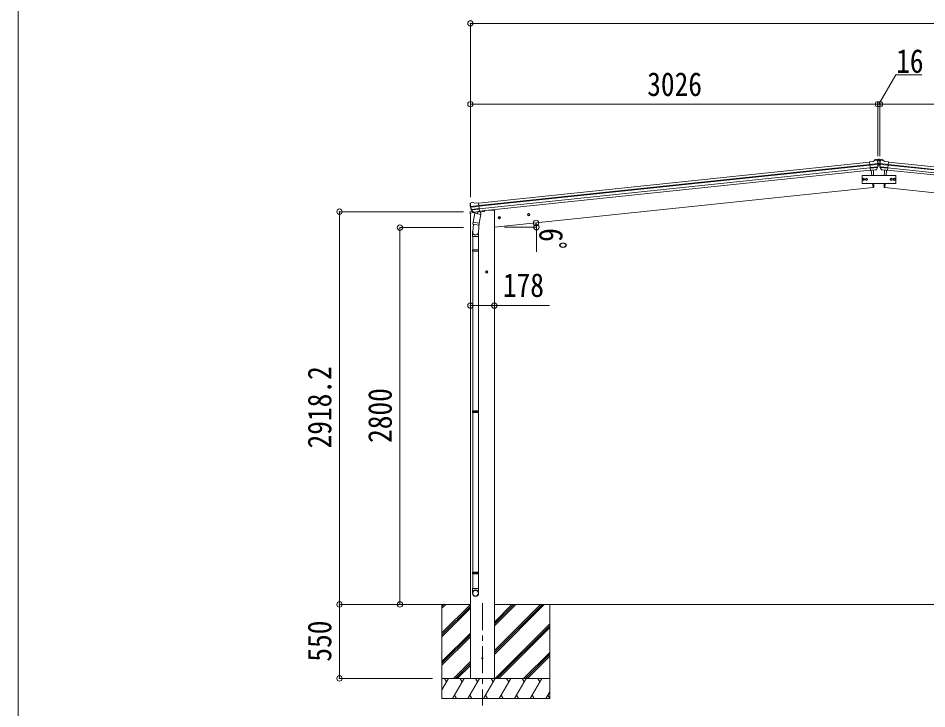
# Model space of a CAD drawing. Units: millimetres at full size, sheet at 1:40; some dimension numbers follow another scale. Extents: x -11243 to 11243, y -7760 to 7760.
# Drawn here: x -11243 to -4494, y -4903 to 228 of the extents above; entities that cross this region are included whole.
import ezdxf
from ezdxf.enums import TextEntityAlignment as Align

# ---------------------------------------------------------------- set-up
doc = ezdxf.new("R2010")
doc.units = ezdxf.units.MM
doc.header["$LTSCALE"] = 40
doc.header["$PDMODE"] = 32
doc.header["$PDSIZE"] = 40
doc.linetypes.add('CHAIN1', pattern=[8, 5, -1, 1, -1])
for name, color, linetype, lineweight in [('0-0_0', 7, 'Continuous', 9), ('0-1_本体', 5, 'CHAIN1', 9), ('0-3_ELV2', 4, 'Continuous', 9), ('0-6_OTH_LINE', 6, 'Continuous', 9), ('0-9_OUTLINE', 7, 'Continuous', 9), ('F-0_240', 7, 'Continuous', 9)]:
    doc.layers.add(name, color=color, linetype=linetype, lineweight=lineweight)
doc.styles.add('ＭＳ ゴシック', font='')
doc.styles.get('ＭＳ ゴシック').set_extended_font_data('MS Gothic')

msp = doc.modelspace()

# ---------------------------------------------------------------- linework, layer by layer
at = {"layer": '0-0_0'}
for p, q in [((-8335.14, -4127.72), (-7884, -4127.72)), ((-8095, -4127.72), (-8095, -4827.72)), ((-8095, -4155.1), (-8067.62, -4127.72)), ((-8095, -4140.96), (-8081.76, -4127.72)), ((-8095, -4338.95), (-7884, -4127.95)), ((-8095, -4353.09), (-7884, -4142.1)), ((-8095, -4367.24), (-7884, -4156.24)), ((-7706, -4498.73), (-7334.99, -4127.72)), ((-7706, -4470.45), (-7363.27, -4127.72)), ((-7706, -4484.59), (-7349.13, -4127.72)), ((-7706, -4286.6), (-7547.12, -4127.72)), ((-7706, -4272.46), (-7561.26, -4127.72)), ((-7706, -4258.32), (-7575.41, -4127.72)), ((-7706, -4127.72), (-1249.54, -4127.72)), ((-7295, -4127.72), (-7295, -4827.72)), ((-7701.15, -4677.72), (-7295, -4271.58)), ((-7687, -4677.72), (-7295, -4285.73)), ((-7672.86, -4677.72), (-7295, -4299.87)), ((-8095, -4551.08), (-7884, -4340.08)), ((-8095, -4565.22), (-7884, -4354.23)), ((-8095, -4579.37), (-7884, -4368.37)), ((-7489.01, -4677.72), (-7295, -4483.72)), ((-7474.87, -4677.72), (-7295, -4497.86)), ((-7460.73, -4677.72), (-7295, -4512)), ((-8009.51, -4677.72), (-7884, -4552.22)), ((-7995.37, -4677.72), (-7884, -4566.36)), ((-7981.23, -4677.72), (-7884, -4580.5)), ((-7295, -4677.72), (-8095, -4677.72)), ((-8095, -4761.55), (-8046.6, -4677.72)), ((-8061.61, -4703.7), (-8076.61, -4677.72)), ((-8017.74, -4827.72), (-7931.14, -4677.72)), ((-7946.14, -4703.71), (-7961.14, -4677.72)), ((-7902.27, -4827.72), (-7815.67, -4677.72)), ((-7830.67, -4703.71), (-7845.67, -4677.72)), ((-7786.8, -4827.72), (-7700.2, -4677.72)), ((-7715.2, -4703.7), (-7730.2, -4677.72)), ((-7671.33, -4827.72), (-7584.73, -4677.72)), ((-7599.73, -4703.7), (-7614.73, -4677.72)), ((-7555.86, -4827.72), (-7469.25, -4677.72)), ((-7499.26, -4677.72), (-7484.26, -4703.7)), ((-7440.39, -4827.72), (-7353.78, -4677.72)), ((-7368.79, -4703.7), (-7383.79, -4677.72)), ((-7324.92, -4827.72), (-7295, -4775.91)), ((-8095, -4827.72), (-7295, -4827.72)), ((-8002.74, -4801.74), (-7987.74, -4827.72)), ((-7887.27, -4801.74), (-7872.27, -4827.72)), ((-7771.8, -4801.74), (-7756.8, -4827.72)), ((-7656.33, -4801.74), (-7641.33, -4827.72)), ((-7540.86, -4801.74), (-7525.86, -4827.72)), ((-7425.39, -4801.74), (-7410.39, -4827.72)), ((-7309.92, -4801.74), (-7295, -4827.57))]:
    msp.add_line(p, q, dxfattribs=at)
at = {"layer": '0-1_本体'}
msp.add_line((-7795, -4118.73), (-7795, -4877.94), dxfattribs=at)
at = {"layer": '0-3_ELV2'}
for p, q in [((-7824.1, -1145.72), (-4919.94, -840.48)), ((-7822.11, -1164.61), (-4917.95, -859.37)), ((-7821.68, -1168.79), (-4917.51, -863.55)), ((-4893.62, -835.7), (-4920.15, -838.49)), ((-4913.36, -903.04), (-4920.15, -838.49)), ((-4917.99, -859.02), (-4858.25, -852.74)), ((-4857.77, -858.61), (-4917.37, -864.87)), ((-4858.61, -875.36), (-4915.64, -881.36)), ((-4893.62, -835.7), (-4882.02, -828.73)), ((-4881.61, -828.47), (-4878.25, -822.65)), ((-4880.79, -828.32), (-4867.31, -826.9)), ((-4854.11, -820.54), (-4878.25, -822.65)), ((-4863.64, -827.99), (-4863.64, -827.99)), ((-4863.64, -827.99), (-4858.46, -832.18)), ((-4857.07, -835.88), (-4857.38, -834.03)), ((-4856.13, -862.04), (-4844.1, -862.04)), ((-4854.11, -820.54), (-4846.11, -820.54)), ((-4848.85, -825.26), (-4848.01, -825.26)), ((-4848.85, -857.96), (-4848.01, -857.96)), ((-4846.11, -820.54), (-4821.98, -822.65)), ((-4842.74, -835.88), (-4842.43, -834.03)), ((-4842.04, -858.61), (-4782.44, -864.87)), ((-4781.82, -859.02), (-4841.56, -852.74)), ((-4836.17, -827.99), (-4841.35, -832.18)), ((-4841.2, -875.36), (-4784.17, -881.36)), ((-4836.17, -827.99), (-4836.17, -827.99)), ((-4819.01, -828.32), (-4832.5, -826.9)), ((-4818.61, -828.47), (-4821.98, -822.65)), ((-4806.19, -835.7), (-4817.79, -828.73)), ((-4806.19, -835.7), (-4779.66, -838.49)), ((-4786.45, -903.04), (-4779.66, -838.49)), ((-1878.13, -1168.79), (-4782.3, -863.55)), ((-1877.7, -1164.61), (-4781.86, -859.37)), ((-1875.71, -1145.72), (-4779.87, -840.48)), ((-7819.58, -1188.65), (-4915.42, -883.41)), ((-4913.66, -900.15), (-7817.82, -1205.39)), ((-4860, -880.02), (-4915.17, -885.82)), ((-4870.01, -898.26), (-4913.38, -902.82)), ((-4913.36, -903.04), (-4903.42, -902)), ((-4906.48, -902.32), (-4902.57, -939.47)), ((-4903.42, -902), (-4903.14, -902.06)), ((-4903.14, -902.06), (-4877.81, -899.4)), ((-4877.81, -899.4), (-4877.56, -899.28)), ((-4877.56, -899.28), (-4869.87, -898.47)), ((-4868.56, -896.6), (-4859.11, -878.3)), ((-4867.5, -897.03), (-4857.38, -878.77)), ((-4832.31, -897.03), (-4842.43, -878.77)), ((-4831.25, -896.6), (-4840.7, -878.3)), ((-4839.81, -880.02), (-4784.64, -885.82)), ((-4822.25, -899.28), (-4829.94, -898.47)), ((-4829.8, -898.26), (-4786.42, -902.82)), ((-4822, -899.4), (-4822.25, -899.28)), ((-4796.67, -902.06), (-4822, -899.4)), ((-4793.33, -902.32), (-4797.24, -939.47)), ((-4796.39, -902), (-4796.67, -902.06)), ((-4786.45, -903.04), (-4796.39, -902)), ((-4786.14, -900.15), (-1881.98, -1205.39)), ((-1880.23, -1188.65), (-4784.39, -883.41)), ((-4896.27, -999.47), (-4893.09, -1029.71)), ((-4803.54, -999.47), (-4806.72, -1029.71)), ((-4893.09, -1029.71), (-7706, -1325.36)), ((-4893.09, -1029.71), (-4891.04, -1029.42)), ((-4806.72, -1029.71), (-4808.77, -1029.42)), ((-4806.72, -1029.71), (-1993.8, -1325.36)), ((-7881.76, -1145.21), (-7885.26, -1149.53)), ((-7881.76, -1145.21), (-7881.76, -1145.2)), ((-7878.4, -1143.38), (-7878.4, -1143.38)), ((-7850.83, -1146.52), (-7824.31, -1143.73)), ((-7817.52, -1208.28), (-7824.31, -1143.73)), ((-7886.25, -1212.88), (-7887.15, -1219.71)), ((-7886.54, -1154.29), (-7886.62, -1152.42)), ((-7885.26, -1149.53), (-7885.95, -1150.39)), ((-7866.74, -1208.52), (-7883.59, -1210.29)), ((-7822.15, -1164.26), (-7881.89, -1170.54)), ((-7881.14, -1176.38), (-7821.53, -1170.11)), ((-7863.63, -1211.94), (-7877.32, -1196.18)), ((-7876.83, -1192.59), (-7819.8, -1186.6)), ((-7862.69, -1211.3), (-7875.73, -1195.36)), ((-7874.51, -1196.86), (-7819.33, -1191.06)), ((-7853.32, -1212.04), (-7861.02, -1212.85)), ((-7860.92, -1212.62), (-7817.54, -1208.06)), ((-7860.17, -1212.86), (-7858.61, -1212.69)), ((-7858.61, -1212.69), (-7821.07, -1208.75)), ((-7853.05, -1212.11), (-7853.32, -1212.04)), ((-7827.72, -1209.45), (-7853.05, -1212.11)), ((-7827.47, -1209.33), (-7827.72, -1209.45)), ((-7817.52, -1208.28), (-7827.47, -1209.33)), ((-7821.07, -1208.75), (-7819.5, -1208.58)), ((-7813.4, -1211.96), (-7784.14, -1208.89)), ((-7779.28, -1201.34), (-7779.7, -1204.57)), ((-7748.5, -1198.72), (-7779.36, -1201.97)), ((-7706, -1198.72), (-7748.5, -1198.72)), ((-7706, -4677.72), (-7706, -1198.72)), ((-7887.15, -1219.71), (-7853.42, -1216.17)), ((-7884, -4677.72), (-7884, -1219.38)), ((-7670.07, -1246.67), (-7676.15, -1251.08)), ((-7663.22, -1249.72), (-7670.07, -1246.67)), ((-7668.5, -1261.59), (-7662.43, -1257.18)), ((-7662.43, -1257.18), (-7663.22, -1249.72)), ((-7451.28, -1223.67), (-7457.35, -1228.08)), ((-7444.42, -1226.72), (-7451.28, -1223.67)), ((-7449.71, -1238.6), (-7443.64, -1234.19)), ((-7443.64, -1234.19), (-7444.42, -1226.72)), ((-7762.5, -1649.77), (-7769, -1653.52)), ((-7769, -1653.52), (-7769, -1661.03)), ((-7769, -1661.03), (-7762.5, -1664.78)), ((-7756, -1653.52), (-7762.5, -1649.77))]:
    msp.add_line(p, q, dxfattribs=at)
for points in [[(-4851.37, -824.42), (-4852.21, -824.42), (-4852.21, -825.26), (-4851.37, -825.26)], [(-4851.37, -857.12), (-4852.21, -857.12), (-4852.21, -857.96), (-4851.37, -857.96)], [(-4849.69, -823.58), (-4849.69, -822.74), (-4850.53, -822.74), (-4850.53, -823.58)], [(-4850.53, -826.1), (-4850.53, -826.94), (-4849.69, -826.94), (-4849.69, -826.1)], [(-4849.69, -856.28), (-4849.69, -855.44), (-4850.53, -855.44), (-4850.53, -856.28)], [(-4850.53, -858.8), (-4850.53, -859.64), (-4849.69, -859.64), (-4849.69, -858.8)], [(-4848.01, -825.26), (-4848.01, -824.42), (-4848.85, -824.42)], [(-4848.01, -857.96), (-4848.01, -857.12), (-4848.85, -857.12)], [(-7864.91, -1141.96), (-7864.91, -1141.96), (-7878.4, -1143.38)], [(-7850.83, -1146.52), (-7863.62, -1142.11), (-7863.62, -1142.11)], [(-7676.15, -1251.08), (-7675.36, -1258.54), (-7668.5, -1261.59)], [(-7457.35, -1228.08), (-7456.57, -1235.55), (-7449.71, -1238.6)], [(-7762.5, -1664.78), (-7756, -1661.03), (-7756, -1653.52)]]:
    msp.add_lwpolyline(points, dxfattribs=at)
for points in [[(-4725.11, -999.47), (-4725.11, -939.47), (-4975.11, -939.47), (-4975.11, -999.47)], [(-4973.12, -969.47), (-4969.37, -962.97), (-4961.86, -962.97), (-4958.11, -969.47), (-4961.86, -975.97), (-4969.37, -975.97)], [(-4949.62, -969.47), (-4945.87, -962.97), (-4938.36, -962.97), (-4934.61, -969.47), (-4938.36, -975.97), (-4945.87, -975.97)], [(-4750.61, -969.47), (-4754.36, -962.97), (-4761.87, -962.97), (-4765.62, -969.47), (-4761.87, -975.97), (-4754.36, -975.97)], [(-4727.11, -969.47), (-4730.86, -962.97), (-4738.37, -962.97), (-4742.12, -969.47), (-4738.37, -975.97), (-4730.86, -975.97)]]:
    msp.add_lwpolyline(points, close=True, dxfattribs=at)
for centre, radius in [((-4850.11, -824.84), 3.5), ((-4850.11, -857.54), 3.5), ((-4965.61, -969.47), 8.5), ((-4965.61, -969.47), 7.7), ((-4965.61, -969.47), 6.5), ((-4942.11, -969.47), 8.5), ((-4942.11, -969.47), 7.7), ((-4942.11, -969.47), 6.5), ((-4758.11, -969.47), 8.5), ((-4758.11, -969.47), 7.7), ((-4758.11, -969.47), 6.5), ((-4734.61, -969.47), 8.5), ((-4734.61, -969.47), 7.7), ((-4734.61, -969.47), 6.5), ((-7669.29, -1254.13), 8.5), ((-7669.29, -1254.13), 7.7), ((-7669.29, -1254.13), 6.5), ((-7450.49, -1231.13), 8.5), ((-7450.49, -1231.13), 7.7), ((-7450.49, -1231.13), 6.5), ((-7762.5, -1657.27), 8.5), ((-7762.5, -1657.27), 7.7), ((-7762.5, -1657.27), 6.5), ((-7795, -4527.72), 4.5)]:
    msp.add_circle(centre, radius, dxfattribs=at)
for centre, radius, start, end in [((-4880.48, -831.3), 3, 96.02369, 120.97631), ((-4866.79, -831.88), 5, 51.04426, 95.95574), ((-5050.63, -857.53), 192.44, 1.4271, 6.57578), ((-4861.77, -876.93), 3, 332.69111, 354.20009), ((-5057.97, -857), 200.2, 354.20009, 359.53883), ((-4812.98, -850.63), 45.32, 182.67122, 185.64518), ((-4857.58, -859.95), 1.35, 95.1605, 97.91927), ((-4854.98, -858.39), 2.74, 179.02151, 184.43412), ((-5057.97, -857), 202, 354.13916, 6), ((-4851.37, -823.58), 0.84, 270, 0), ((-4851.37, -826.1), 0.84, 0, 90), ((-4851.37, -856.28), 0.84, 270, 0), ((-4851.37, -858.8), 0.84, 0, 90), ((-4848.85, -823.58), 0.84, 180, 270), ((-4848.85, -826.1), 0.84, 90, 180), ((-4848.85, -856.28), 0.84, 180, 270), ((-4848.85, -858.8), 0.84, 90, 180), ((-4641.84, -857), 202, 174, 185.86084), ((-4842.23, -859.95), 1.35, 82.08073, 84.8395), ((-4844.83, -858.39), 2.74, 355.56588, 0.97849), ((-4641.84, -857), 200.2, 180.46117, 185.79991), ((-4886.83, -850.63), 45.32, 354.35482, 357.32878), ((-4649.18, -857.53), 192.44, 173.42422, 178.5729), ((-4838.04, -876.93), 3, 185.79991, 207.30889), ((-4833.02, -831.88), 5, 84.04426, 128.95574), ((-4819.33, -831.3), 3, 59.02369, 83.97631), ((-5787.69, -989.5), 900, 3.18671, 5.64987), ((-4870.12, -895.58), 2.99, 285.2717, 331.00739), ((-4860.01, -877.32), 3, 331, 354.13916), ((-4839.8, -877.32), 3, 185.86084, 209), ((-4829.69, -895.58), 2.99, 208.99261, 254.7283), ((-3912.12, -989.5), 900, 174.35013, 176.81329), ((-5787.69, -989.5), 900, 357.63919, 359.36533), ((-3912.12, -989.5), 900, 180.63467, 182.36081), ((-4891.45, -1026.45), 3, 278, 357.63919), ((-4808.36, -1026.45), 3, 182.36081, 262), ((-7877.87, -1148.35), 5, 96.04426, 140.95574), ((-7864.6, -1144.95), 3, 71.02369, 95.97631), ((-7685.65, -1133.18), 202, 186, 197.86084), ((-7883.28, -1213.27), 3, 96, 172.5), ((-7692.71, -1135.23), 192.44, 185.42422, 190.5729), ((-7926.61, -1177.88), 45.32, 6.35482, 9.32878), ((-7883.91, -1176.74), 2.74, 7.56588, 12.97849), ((-7881.04, -1177.72), 1.35, 94.08073, 96.8395), ((-7685.65, -1133.18), 200.2, 192.46117, 197.79991), ((-7875.06, -1194.21), 3, 197.86084, 221), ((-7873.41, -1193.46), 3, 197.79991, 219.30889), ((-7861.37, -1209.97), 2.99, 220.99261, 266.7283), ((-7860.22, -1212.36), 0.5, 240.73754, 276), ((-7819.55, -1208.08), 0.5, 276, 311.26246), ((-7784.66, -1203.91), 5, 276, 352.5)]:
    msp.add_arc(centre, radius, start, end, dxfattribs=at)
for centre, major_axis, ratio, start_param, end_param in [((-4859.33, -835.49), (-0.87, 5.91), 0.020485, 0.671432, 1.5691306), ((-4864.73, -830.97), (5.88, -1.31), 0.24881, 0.460585, 0.4641038), ((-4860.35, -834.52), (-2.34, 1.9), 0.995767, 3.9859716, 4.712389), ((-5055.66, -878.94), (-20.92, 199.05), 0.994373, 4.7113789, 4.7277536), ((-4839.46, -834.52), (2.34, 1.9), 0.995767, 1.5707963, 2.2972137), ((-4644.15, -878.94), (20.92, 199.05), 0.994373, 1.5554317, 1.5718064), ((-4835.08, -830.97), (-5.88, -1.31), 0.24881, 5.8190815, 5.8226003), ((-4840.48, -835.49), (0.87, 5.91), 0.020485, 4.7140547, 5.6117533), ((-4870.32, -895.28), (-0.11, 3), 0.642905, 3.2459383, 4.203928), ((-4870.19, -895.48), (1.66, -2.51), 0.997631, 5.8041905, 5.8929484), ((-4870.26, -895.37), (3.53, -2.11), 0.650902, 5.2561448, 5.3289554), ((-4867.89, -895.02), (1.08, 3.13), 0.040856, 2.1135035, 2.1416249), ((-4831.92, -895.02), (-1.08, 3.13), 0.040856, 4.1415604, 4.1696818), ((-4829.49, -895.28), (0.11, 3), 0.642905, 2.0792573, 3.037247), ((-4829.55, -895.37), (-3.53, -2.11), 0.650902, 0.9542299, 1.0270405), ((-4829.62, -895.48), (-1.66, -2.51), 0.997631, 0.3902369, 0.4789948), ((-7683.34, -1155.13), (-20.92, 199.05), 0.994373, 4.7113789, 4.7277536), ((-7883.62, -1152.27), (1.9, 2.34), 0.995767, 1.5707963, 2.2972137), ((-7880.08, -1147.9), (-5.48, -2.51), 0.24881, 5.8190815, 5.8226003), ((-7884.41, -1153.44), (-0.38, 5.97), 0.020485, 4.7140547, 5.6117533), ((-7683.34, -1155.13), (-20.92, 199.05), 0.994373, 1.5554317, 1.5718064), ((-7863.67, -1209.89), (-1.71, 2.84), 0.040856, 4.1415604, 4.1696818), ((-7861.23, -1209.64), (-0.51, 2.96), 0.642905, 2.0792573, 3.037247), ((-7861.28, -1209.74), (-3.02, -2.79), 0.650902, 0.9542299, 1.0270405), ((-7861.32, -1209.86), (-1.1, -2.8), 0.997631, 0.3902369, 0.4789948)]:
    msp.add_ellipse(centre, major_axis=major_axis, ratio=ratio, start_param=start_param, end_param=end_param, dxfattribs=at)
at = {"layer": '0-6_OTH_LINE'}
for p, q in [((-1815.8, 189.33), (-7884, 189.33)), ((-7884, 189.33), (-7884, -1101.75)), ((-7884, -410.67), (-4857.9, -410.67)), ((-4857.9, -410.67), (-4857.9, -797.85)), ((-4857.9, -410.67), (-4841.82, -410.67)), ((-1815.8, -410.67), (-4841.9, -410.67)), ((-4841.9, -410.67), (-4841.9, -797.85)), ((-8856.25, -4127.72), (-8856.25, -1209.52)), ((-8856.25, -1209.52), (-7934.5, -1209.52)), ((-8407.25, -4127.72), (-8407.25, -1327.72)), ((-8407.25, -1327.72), (-7934.5, -1327.72)), ((-7706, -1907.27), (-7884, -1907.27)), ((-8856.25, -4127.72), (-8165.87, -4127.72)), ((-8856.25, -4677.72), (-8856.25, -4127.72)), ((-8407.25, -4127.72), (-8165.87, -4127.72)), ((-8856.25, -4677.72), (-8165.87, -4677.72))]:
    msp.add_line(p, q, dxfattribs=at)
at = {"layer": '0-6_OTH_LINE', "lineweight": 18}
for p, q in [((-7393.85, -1325.36), (-7631.64, -1325.36)), ((-7393.85, -1325.36), (-7393.85, -1506.86)), ((-7706, -1907.27), (-7296.73, -1907.27))]:
    msp.add_line(p, q, dxfattribs=at)
at = {"layer": '0-6_OTH_LINE'}
msp.add_lwpolyline([(-4849.86, -410.67), (-4723.49, -191.77), (-4530.33, -191.77)], dxfattribs=at)
msp.add_arc((-7631.64, -1325.36), 237.79, 0, 7.8733, dxfattribs=at)
for p in [(-7884, 189.33), (-7884, -410.67), (-4857.9, -410.67), (-4841.9, -410.67), (-8856.25, -1209.52), (-7396.09, -1292.79), (-8407.25, -1327.72), (-7393.85, -1325.36), (-7884, -1907.27), (-7706, -1907.27), (-8856.25, -4127.72), (-8407.25, -4127.72), (-8856.25, -4677.72)]:
    msp.add_point(p, dxfattribs=at)
at = {"layer": '0-9_OUTLINE'}
for p, q in [((-7860.17, -1212.86), (-7819.5, -1208.58)), ((-7856.81, -1213.16), (-7856.96, -1213.89)), ((-7827.21, -1209.78), (-7830.12, -1224.13)), ((-7817.69, -1206.7), (-7816.76, -1206.89)), ((-7816.76, -1206.89), (-7805.56, -1223.81)), ((-7850.19, -1221.22), (-7863.55, -1286.87)), ((-7856.35, -1215.02), (-7831.6, -1224.77)), ((-7805.31, -1230.35), (-7850.19, -1221.22)), ((-7848.01, -1218.3), (-7848.67, -1221.53)), ((-7818.67, -1296.01), (-7805.31, -1230.35)), ((-7805.56, -1223.81), (-7806.83, -1230.04)), ((-7861.14, -1302.16), (-7866.7, -1357.89)), ((-7866.02, -1299.12), (-7863.53, -1286.88)), ((-7865.81, -1300.52), (-7865.81, -1300.52)), ((-7864.48, -1301.48), (-7823.52, -1309.82)), ((-7818.67, -1296.01), (-7863.55, -1286.87)), ((-7818.23, -1293.87), (-7824.88, -1361.61)), ((-7818.68, -1296), (-7821.22, -1308.48)), ((-7868.85, -1395.05), (-7868.85, -1360.69)), ((-7822.85, -1395.05), (-7868.85, -1395.05)), ((-7866.85, -1395.05), (-7866.85, -1491.79)), ((-7824.85, -1395.05), (-7824.85, -1491.79)), ((-7822.85, -1360.39), (-7822.85, -1395.05)), ((-7868.85, -1493.79), (-7867.85, -1491.79)), ((-7822.85, -1493.79), (-7868.85, -1493.79)), ((-7822.85, -1501.79), (-7868.85, -1501.79)), ((-7823.85, -1491.79), (-7867.85, -1491.79)), ((-7823.85, -1503.79), (-7867.85, -1503.79)), ((-7866.85, -1503.79), (-7866.85, -2689.98)), ((-7824.85, -1503.79), (-7824.85, -2689.98)), ((-7822.85, -1493.79), (-7823.85, -1491.79)), ((-7822.85, -1501.79), (-7823.85, -1503.79)), ((-7822.85, -1493.79), (-7822.85, -1501.79)), ((-7868.85, -2691.98), (-7867.85, -2689.98)), ((-7822.85, -2691.98), (-7868.85, -2691.98)), ((-7823.85, -2689.98), (-7867.85, -2689.98)), ((-7822.85, -2691.98), (-7823.85, -2689.98)), ((-7822.85, -2691.98), (-7822.85, -2699.98)), ((-7822.85, -2699.98), (-7868.85, -2699.98)), ((-7823.85, -2701.98), (-7867.85, -2701.98)), ((-7866.85, -2701.98), (-7866.85, -3888.17)), ((-7824.85, -2701.98), (-7824.85, -3888.17)), ((-7822.85, -2699.98), (-7823.85, -2701.98)), ((-7868.85, -3890.17), (-7867.85, -3888.17)), ((-7822.85, -3890.17), (-7868.85, -3890.17)), ((-7822.85, -3898.17), (-7868.85, -3898.17)), ((-7823.85, -3888.17), (-7867.85, -3888.17)), ((-7823.85, -3900.17), (-7867.85, -3900.17)), ((-7866.85, -3900.17), (-7866.85, -4010.17)), ((-7824.85, -3900.17), (-7824.85, -4010.17)), ((-7822.85, -3890.17), (-7823.85, -3888.17)), ((-7822.85, -3898.17), (-7823.85, -3900.17)), ((-7822.85, -3890.17), (-7822.85, -3898.17)), ((-7868.85, -4044.31), (-7868.85, -4010.17)), ((-7822.85, -4010.17), (-7868.85, -4010.17)), ((-7822.85, -4044.31), (-7822.85, -4010.17))]:
    msp.add_line(p, q, dxfattribs=at)
for points in [[(-7868.85, -1493.79), (-7868.85, -1501.79), (-7867.85, -1503.79)], [(-7868.85, -2691.98), (-7868.85, -2699.98), (-7867.85, -2701.98)], [(-7868.85, -3890.17), (-7868.85, -3898.17), (-7867.85, -3900.17)]]:
    msp.add_lwpolyline(points, dxfattribs=at)
for centre, radius, start, end in [((-7860.22, -1212.36), 0.5, 240.73754, 276), ((-7857.3, -1213.06), 0.5, 348.5, 96), ((-7855.98, -1214.09), 1, 168.5, 248.5), ((-7826.62, -1209.94), 0.604, 93.09842, 164.70595), ((-7819.55, -1208.08), 0.5, 276, 311.26246), ((-7831.12, -1223.85), 1.03, 242.53897, 344.46569), ((-7864.12, -1299.55), 1.95, 167.54017, 209.97766), ((-7864.08, -1299.52), 2, 209.90962, 258.5), ((-7823.12, -1307.86), 2, 258.5, 341.96843), ((-7838.85, -1360.69), 30, 177.45142, 180)]:
    msp.add_arc(centre, radius, start, end, dxfattribs=at)
for centre, major_axis, ratio, start_param, end_param in [((-7845.85, -1360.39), (23, 0), 0.996195, 2.621936, 6.6074797), ((-7845.85, -1360.39), (21, 0), 0.996195, 3.0215498, 6.2247991), ((-7845.85, -4042.56), (-23, 0), 0.996195, 3.1415927, 6.2831853), ((-7845.85, -4044.31), (-23, 0), 0.996195, 3.1415927, 6.2831853), ((-7845.85, -4044.31), (0, -23.43), 0.981806, 4.712389, 7.8539816)]:
    msp.add_ellipse(centre, major_axis=major_axis, ratio=ratio, start_param=start_param, end_param=end_param, dxfattribs=at)
msp.add_ellipse((-7845.85, -4044.31), major_axis=(21, 0), ratio=0.996195, dxfattribs=at)
at = {"layer": 'F-0_240', "color": 5}
msp.add_line((-11242.74, 7760), (-11242.74, -7760), dxfattribs=at)

# ---------------------------------------------------------------- texts
at = {"layer": '0-6_OTH_LINE', "color": 7, "style": 'ＭＳ ゴシック', "width": 0.85}
for s, p in [('16', (-4721.82, -230.69)), ('3026', (-6570.95, -402.67)), ('178', (-7642.77, -1895.81))]:
    msp.add_text(s, height=176, dxfattribs=at).set_placement(p, align=Align.BOTTOM_LEFT)
for s, rotation, p in [('6ﾟ', 270, (-7424.31, -1331.88)), ('2918.2', 90, (-8864.25, -2968.62)), ('2800', 90, (-8415.25, -2927.72)), ('550', 90, (-8864.25, -4552.72))]:
    msp.add_text(s, height=176, rotation=rotation, dxfattribs=at).set_placement(p, align=Align.BOTTOM_LEFT)

doc.saveas('drawing.dxf')
